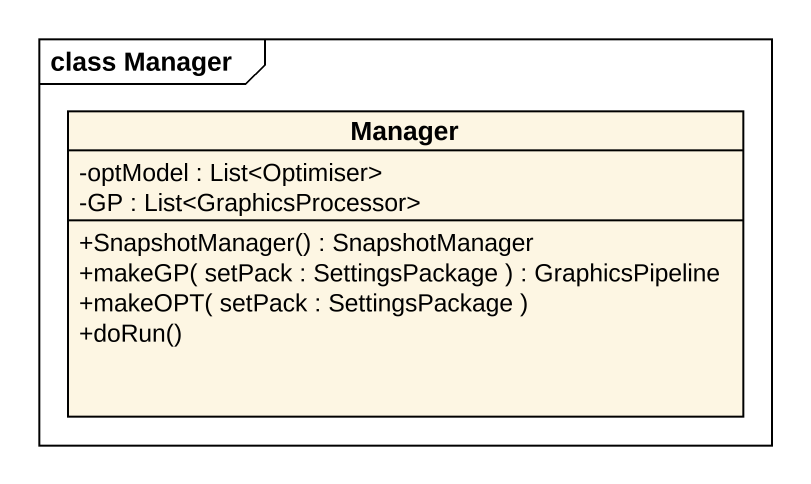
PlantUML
@startuml
mainframe class Manager
hide circle
hide empty members
skinparam classAttributeIconSize 0
class Manager {
  -optModel : List<Optimiser>
  -GP : List<GraphicsProcessor>
  +SnapshotManager() : SnapshotManager
  +makeGP( setPack : SettingsPackage ) : GraphicsPipeline
  +makeOPT( setPack : SettingsPackage )
  +doRun()
}
@enduml
